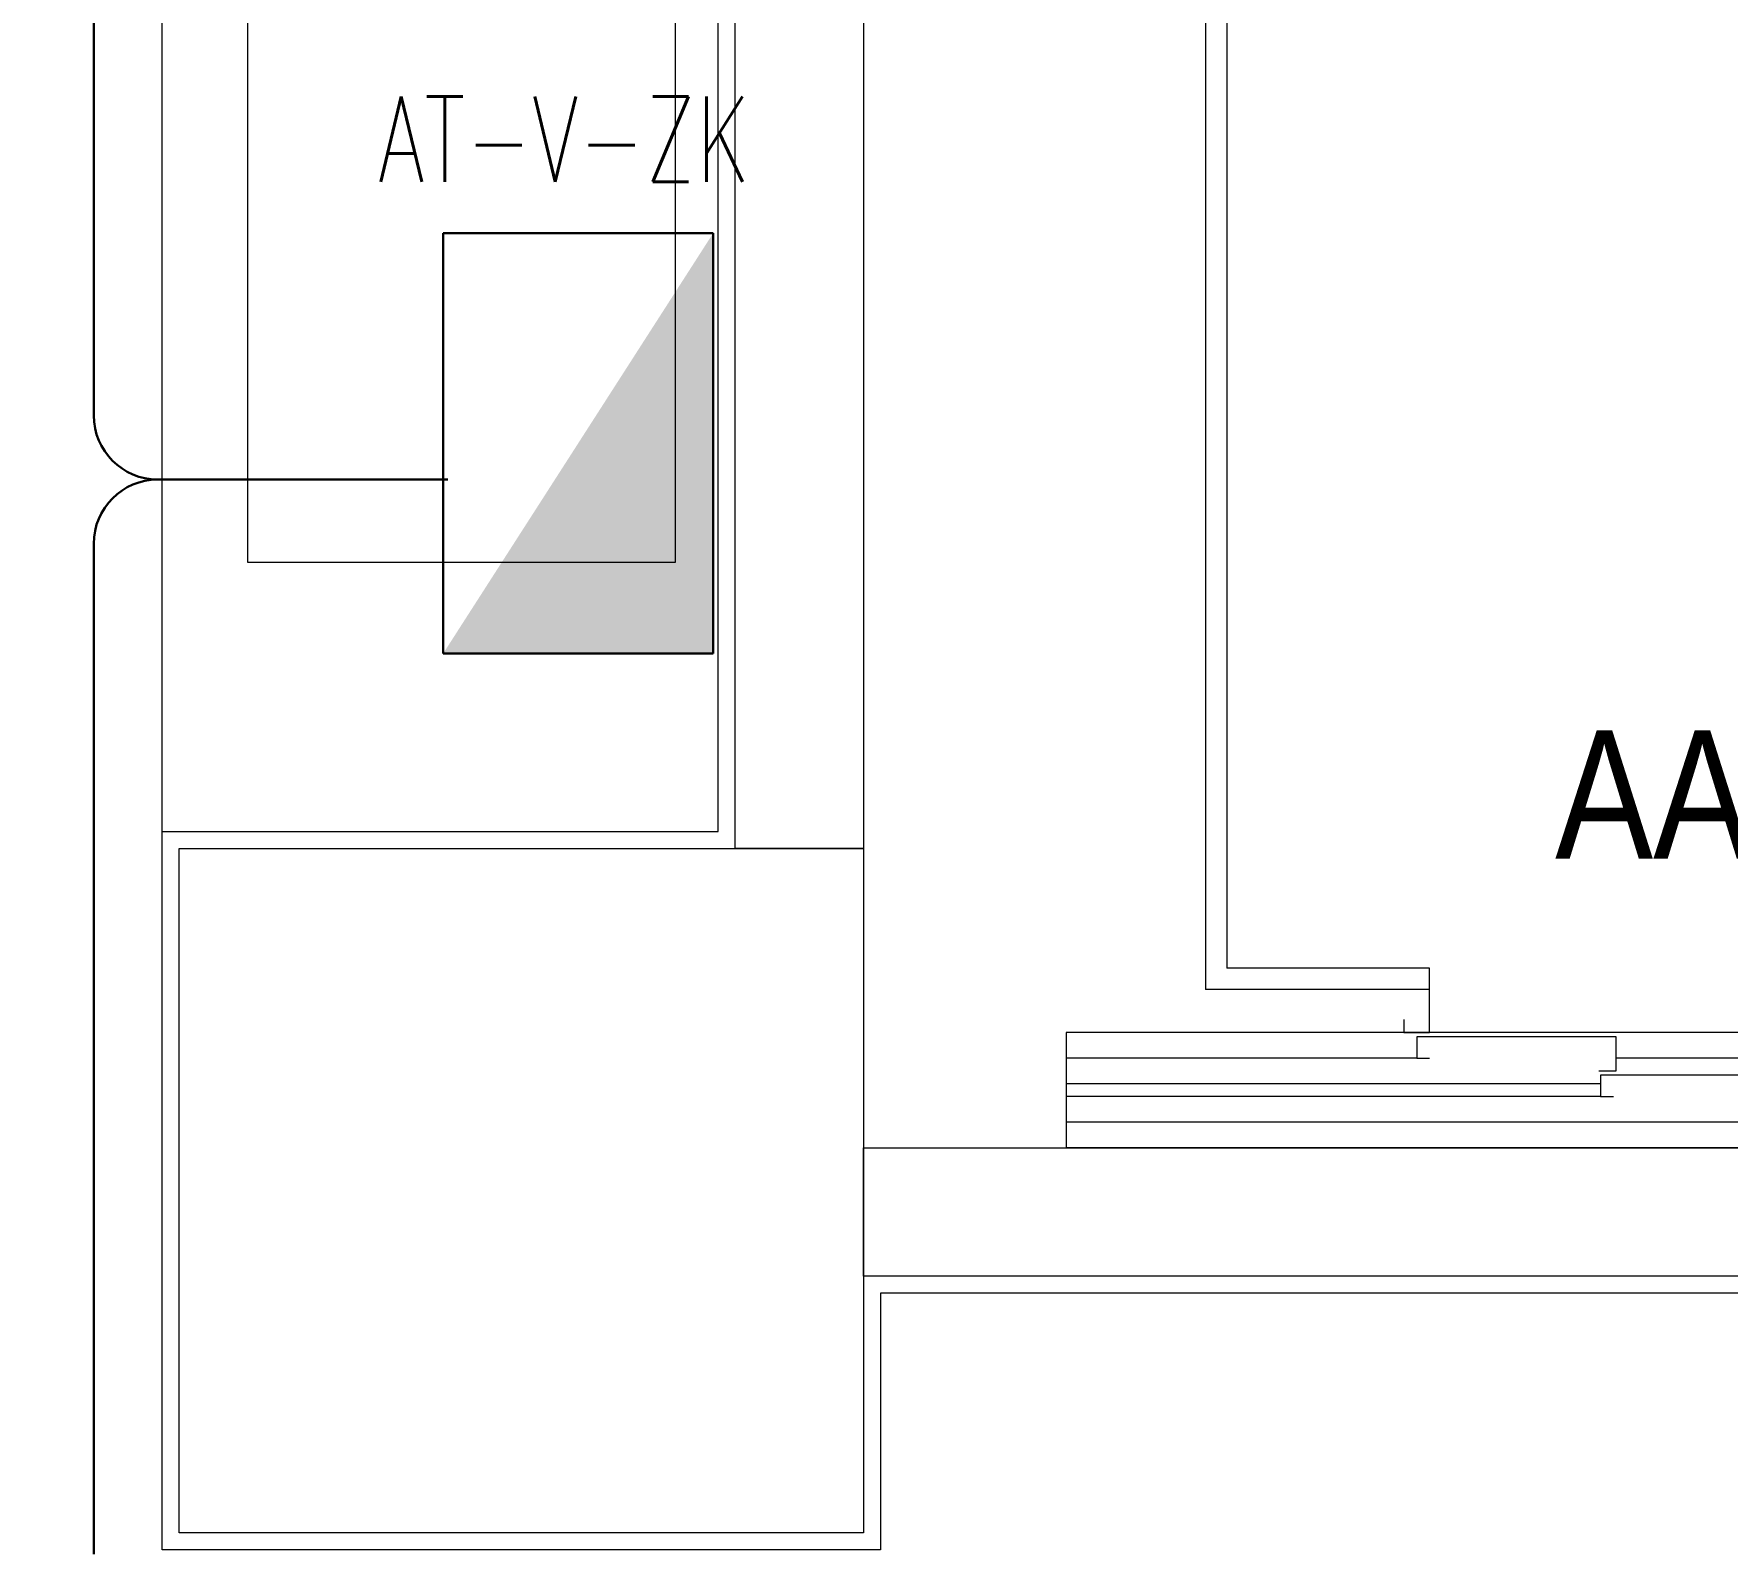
# Model space of a CAD drawing. Extents: x -2012 to 34975, y -1043 to 8321.
# Drawn here: x 3583.8 to 3781.8, y 3110.2 to 3287.7 of the extents above; entities that cross this region are included whole.
import ezdxf

# ---------------------------------------------------------------- set-up
doc = ezdxf.new("R2010")
doc.units = 0
doc.header["$LTSCALE"] = 25
doc.layers.get('0').update_dxf_attribs({"color": 9, "lineweight": 9})
for name, color, linetype, lineweight in [('00', 9, 'Continuous', 9), ('01', 9, 'Continuous', 9), ('06D', 9, 'Continuous', 9), ('12', 9, 'Continuous', 9), ('14', 9, 'Continuous', 9), ('21', 9, 'Continuous', 9), ('E-AYDINLATMA VE PRİZ PANOSU', 7, 'Continuous', 30), ('E-KABLO', 7, 'Continuous', 30), ('E-UPS PANOSU', 7, 'Continuous', 30)]:
    doc.layers.add(name, color=color, linetype=linetype, lineweight=lineweight)
doc.styles.add('E-YAZI', font='txttw.shx')
doc.styles.add('MuuM_TEXT-STANDART', font='ARIALN.TTF')

# ---------------------------------------------------------------- blocks, each defined once
blk = doc.blocks.new('p-kolon-80x80-vw')
at = {"layer": '01'}
blk.add_lwpolyline([(-40, -40), (-40, 40), (40, 40), (40, -40)], close=True, dxfattribs=at)
blk = doc.blocks.new('asansr-acilmayan')
at = {"layer": '06D'}
for p, q in [((1610, 25258.7), (1610, 24624.2)), ((1612.5, 25256.2), (1612.5, 24626.7)), ((1636.2, 24626.7), (1612.5, 24626.7)), ((1636.2, 24624.2), (1636.2, 24626.7)), ((1636.2, 24624.2), (1610, 24624.2)), ((1593.7, 24619.2), (1593.7, 24605.7)), ((1931.2, 24619.2), (1593.7, 24619.2)), ((1634.7, 24616.2), (1593.7, 24616.2)), ((1873.2, 24616.2), (1658, 24616.2)), ((1656.2, 24613.2), (1593.7, 24613.2)), ((1656.2, 24611.7), (1593.7, 24611.7)), ((1695.35, 24608.7), (1593.7, 24608.7)), ((1931.2, 24605.7), (1593.7, 24605.7))]:
    blk.add_line(p, q, dxfattribs=at)
for points in [[(1633.2, 24620.7), (1633.2, 24619.2), (1636.2, 24619.2), (1636.2, 24624.2)], [(1656, 24614.7), (1658, 24614.7), (1658, 24618.7), (1634.7, 24618.7), (1634.7, 24616.2), (1636.2, 24616.2)], [(1695.7, 24610.2), (1698.2, 24610.2), (1698.2, 24614.2), (1656.2, 24614.2), (1656.2, 24611.7), (1657.7, 24611.7)]]:
    blk.add_lwpolyline(points, dxfattribs=at)
blk = doc.blocks.new('P-PANO')
at = {"layer": '06D'}
blk.add_lwpolyline([(-50, 0), (-50, 200), (0, 200), (0, 0)], close=True, dxfattribs=at)
blk = doc.blocks.new('100_AYDINLATMA VE PRİZ PANOSU')
at = {"layer": 'E-AYDINLATMA VE PRİZ PANOSU', "color": 4}
for p, q in [((-3.072, 3.948), (3.072, 3.948)), ((-3.072, 0), (-3.072, 3.948)), ((3.072, 3.948), (3.072, 0)), ((3.072, 0), (-3.072, 0))]:
    blk.add_line(p, q, dxfattribs=at)
blk.add_solid([(3.072, 0), (-3.072, 0), (-3.072, 3.948)], dxfattribs=at)

msp = doc.modelspace()

# ---------------------------------------------------------------- linework, layer by layer
at = {"layer": '00'}
for points in [[(3665.84, 3542.5), (3585.84, 3542.5), (3585.84, 3557.5), (3665.84, 3557.5), (3665.84, 3812.5), (3680.84, 3812.5), (3680.84, 3812.5), (3680.84, 3192.5), (3665.84, 3192.5), (3665.84, 3542.5)], [(4164.04, 3142.5), (3680.84, 3142.5), (3680.84, 3157.5), (4110.77, 3157.5)]]:
    msp.add_lwpolyline(points, dxfattribs=at)
at = {"layer": '12'}
msp.add_lwpolyline([(3598.84, 3194.5), (3598.84, 3540.5)], dxfattribs=at)
at = {"layer": '14'}
for points in [[(3682.84, 3110.5), (3598.84, 3110.5), (3598.84, 3194.5), (3663.84, 3194.5), (3663.84, 3540.5), (3583.84, 3540.5), (3583.84, 3551.77)], [(4164.04, 3157.5), (4166.04, 3157.5), (4166.04, 3140.5), (3682.84, 3140.5), (3682.84, 3140.5), (3682.84, 3110.5)]]:
    msp.add_lwpolyline(points, dxfattribs=at)
at = {"layer": 'E-KABLO', "color": 6}
for p, q in [((3590.84, 3243.12), (3590.84, 3532.5)), ((3632.25, 3235.62), (3598.34, 3235.62)), ((3590.84, 3228.12), (3590.84, 3110))]:
    msp.add_line(p, q, dxfattribs=at)
for centre, start, end in [((3598.34, 3243.12), 180, 270), ((3598.34, 3228.12), 90, 180)]:
    msp.add_arc(centre, 7.5, start, end, dxfattribs=at)

# ---------------------------------------------------------------- block references
for name, p in [('asansr-acilmayan', (2110.84, -21448.2)), ('p-kolon-80x80-vw', (3640.84, 3152.5))]:
    msp.add_blockref(name, p)
at = {"layer": '06D'}
msp.add_blockref('P-PANO', (3658.84, 3225.91), dxfattribs=at)
at = {"layer": 'E-AYDINLATMA VE PRİZ PANOSU', "xscale": 8, "yscale": 8, "zscale": 8, "rotation": 90}
msp.add_blockref('100_AYDINLATMA VE PRİZ PANOSU', (3663.28, 3239.86), dxfattribs=at)

# ---------------------------------------------------------------- texts
at = {"layer": '21', "insert": (3868.15, 3196.48), "char_height": 15, "attachment_point": 5, "style": 'MuuM_TEXT-STANDART'}
msp.add_mtext_dynamic_manual_height_columns('AA-02 (ARAÇ ASANSÖRÜ)', width=388.5584, gutter_width=156.51, heights=[0], dxfattribs=at)
at = {"layer": 'E-UPS PANOSU', "color": 4, "style": 'E-YAZI', "width": 0.7}
msp.add_text('AT-V-ZK', height=10, dxfattribs=at).set_placement((3624.1, 3270.41))

doc.saveas('drawing.dxf')
